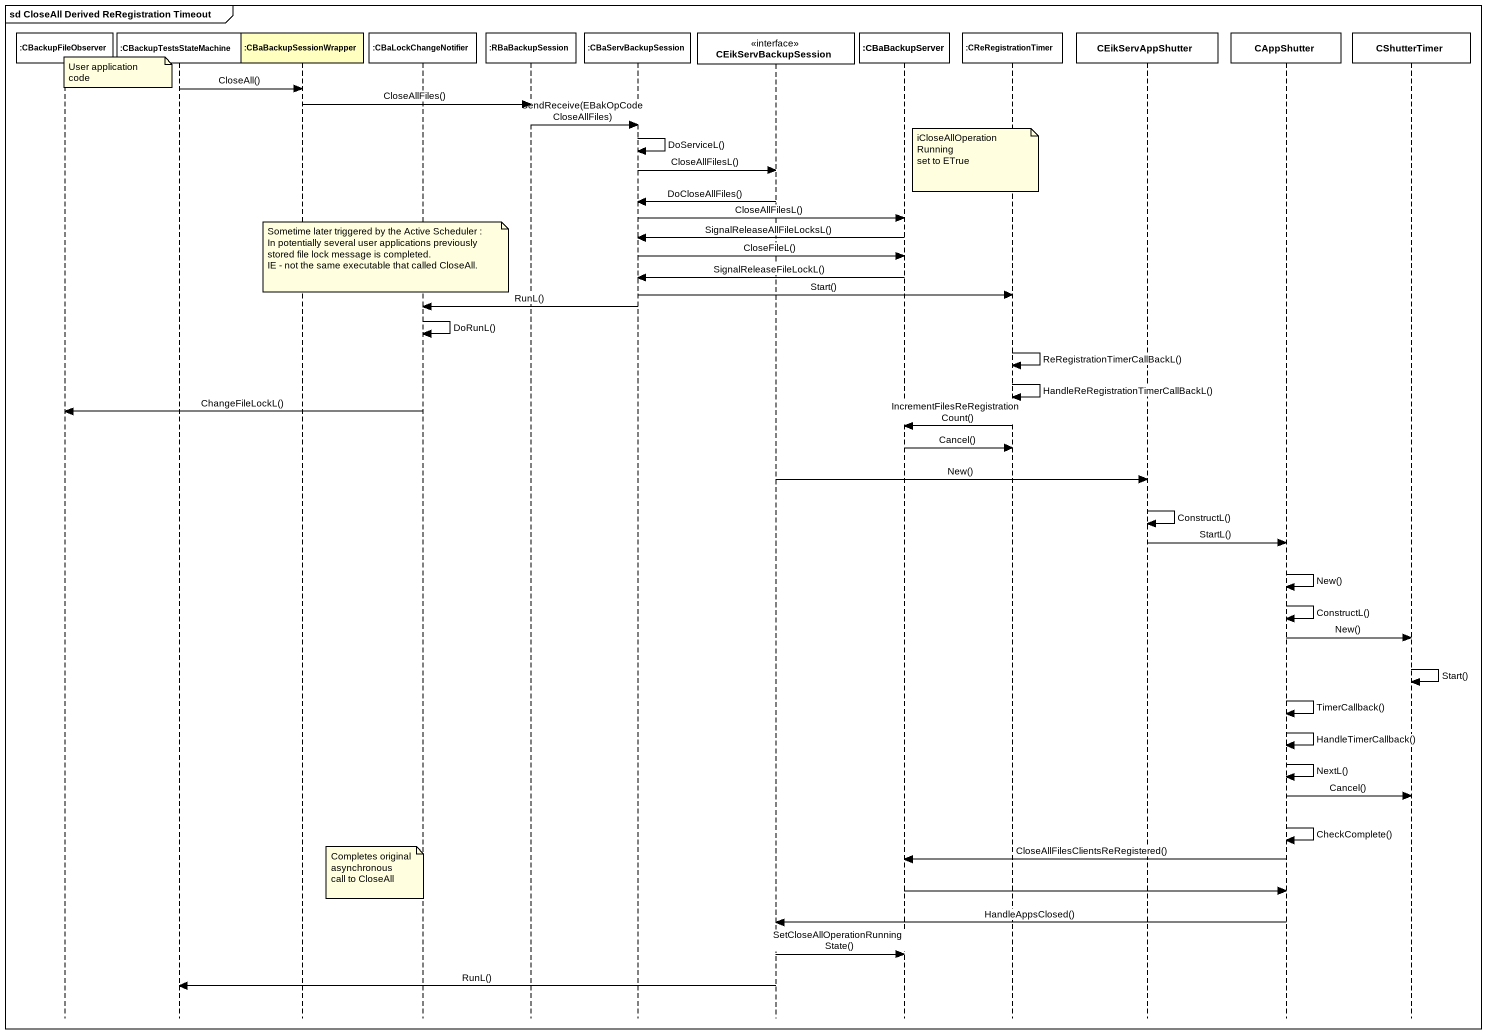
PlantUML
@startuml
mainframe sd CloseAll Derived ReRegistration Timeout
hide footbox
participant ":CBackupFileObserver" as CBackupFileObserver #FFFFFF
participant ":CBackupTestsStateMachine" as CBackupTestsStateMachine #FFFFFF
participant ":CBaBackupSessionWrapper" as CBaBackupSessionWrapper #FFFFBF
participant ":CBaLockChangeNotifier" as CBaLockChangeNotifier #FFFFFF
participant ":RBaBackupSession" as RBaBackupSession #FFFFFF
participant ":CBaServBackupSession" as CBaServBackupSession #FFFFFF
participant CEikServBackupSession <<interface>> #FFFFFF
participant ":CBaBackupServer" as CBaBackupServer #FFFFFF
participant ":CReRegistrationTimer" as CReRegistrationTimer #FFFFFF
participant CEikServAppShutter #FFFFFF
participant CAppShutter #FFFFFF
participant CShutterTimer #FFFFFF

note over CBackupFileObserver : User application code
CBackupTestsStateMachine -> CBaBackupSessionWrapper : CloseAll()
CBaBackupSessionWrapper -> RBaBackupSession : CloseAllFiles()
RBaBackupSession -> CBaServBackupSession : SendReceive(EBakOpCodeCloseAllFiles)
CBaServBackupSession -> CBaServBackupSession : DoServiceL()
note over CReRegistrationTimer
  iCloseAllOperationRunning
  set to ETrue
end note
CBaServBackupSession -> CEikServBackupSession : CloseAllFilesL()
CEikServBackupSession -> CBaServBackupSession : DoCloseAllFiles()
CBaServBackupSession -> CBaBackupServer : CloseAllFilesL()
CBaBackupServer -> CBaServBackupSession : SignalReleaseAllFileLocksL()
CBaServBackupSession -> CBaBackupServer : CloseFileL()
note over CBaLockChangeNotifier
  Sometime later triggered by the Active Scheduler :
  In potentially several user applications previously
  stored file lock message is completed.
  IE - not the same executable that called CloseAll.
end note
CBaBackupServer -> CBaServBackupSession : SignalReleaseFileLockL()
CBaServBackupSession -> CReRegistrationTimer : Start()
CBaServBackupSession -> CBaLockChangeNotifier : RunL()
CBaLockChangeNotifier -> CBaLockChangeNotifier : DoRunL()
CReRegistrationTimer -> CReRegistrationTimer : ReRegistrationTimerCallBackL()
CReRegistrationTimer -> CReRegistrationTimer : HandleReRegistrationTimerCallBackL()
CBaLockChangeNotifier -> CBackupFileObserver : ChangeFileLockL()
CReRegistrationTimer -> CBaBackupServer : IncrementFilesReRegistrationCount()
CBaBackupServer -> CReRegistrationTimer : Cancel()
CEikServBackupSession -> CEikServAppShutter : New()
CEikServAppShutter -> CEikServAppShutter : ConstructL()
CEikServAppShutter -> CAppShutter : StartL()
CAppShutter -> CAppShutter : New()
CAppShutter -> CAppShutter : ConstructL()
CAppShutter -> CShutterTimer : New()
CShutterTimer -> CShutterTimer : Start()
CAppShutter -> CAppShutter : TimerCallback()
CAppShutter -> CAppShutter : HandleTimerCallback()
CAppShutter -> CAppShutter : NextL()
CAppShutter -> CShutterTimer : Cancel()
CAppShutter -> CAppShutter : CheckComplete()
CAppShutter -> CBaBackupServer : CloseAllFilesClientsReRegistered()
note over CBaLockChangeNotifier
  Completes original
  asynchronous
  call to CloseAll
end note
CBaBackupServer -> CAppShutter
CAppShutter -> CEikServBackupSession : HandleAppsClosed()
CEikServBackupSession -> CBaBackupServer : SetCloseAllOperationRunningState()
CEikServBackupSession -> CBackupTestsStateMachine : RunL()
@enduml
